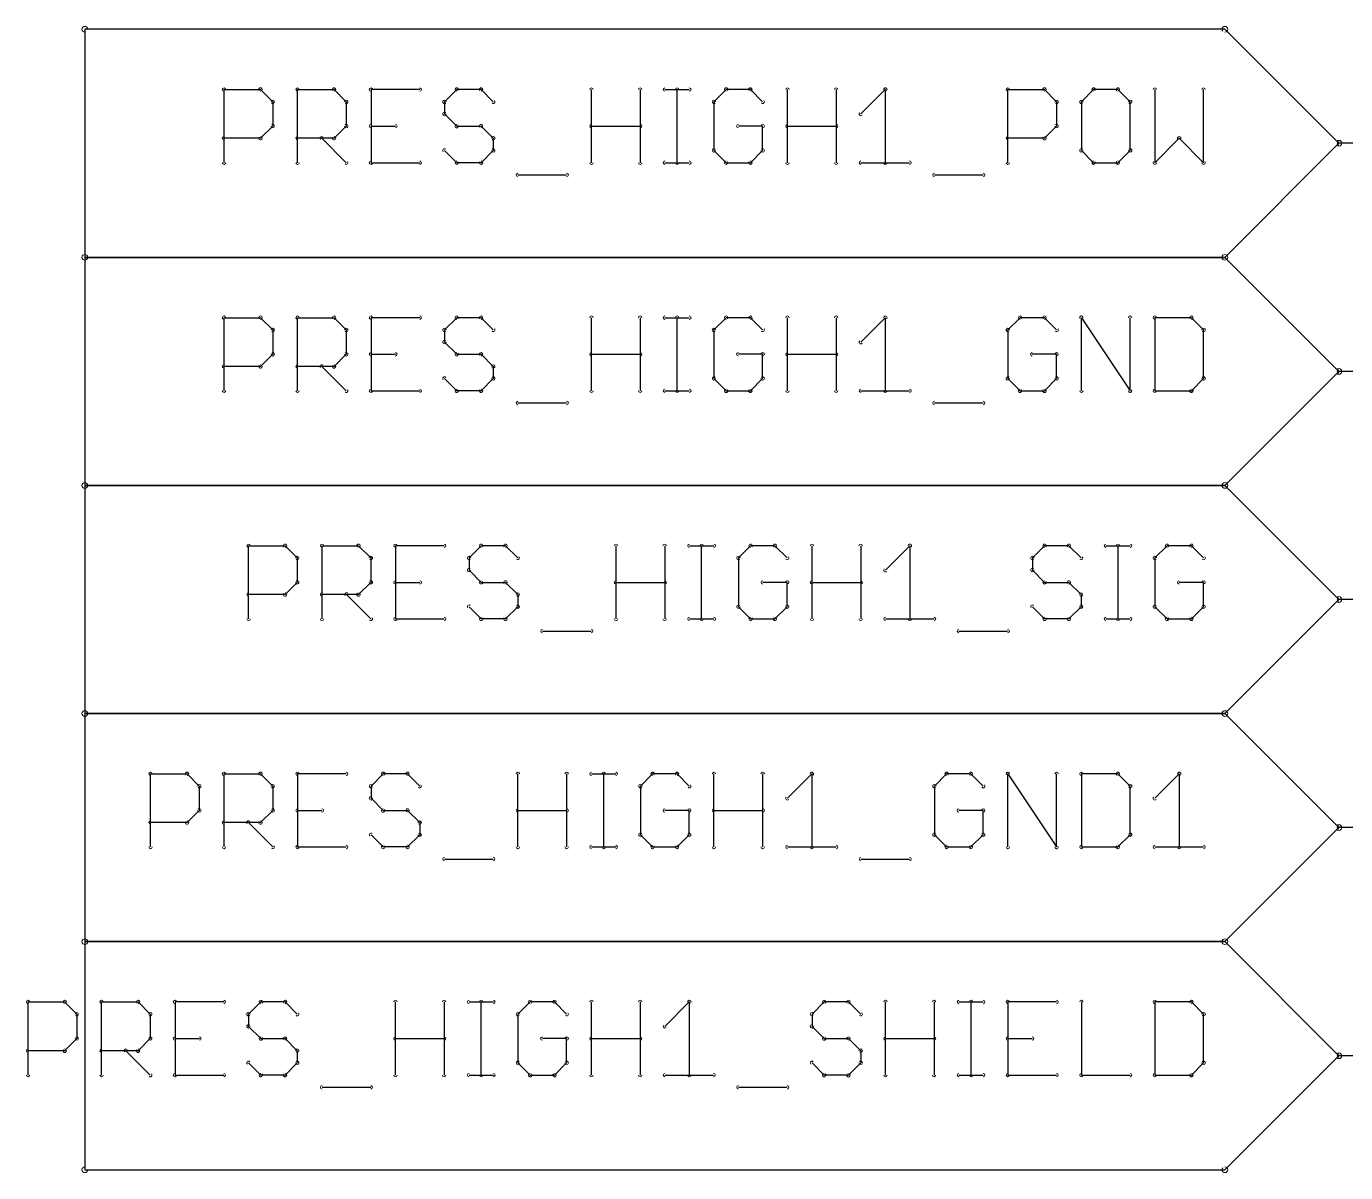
# Paper-space layout 'PATCH PANEL LAYOUT' of a CAD drawing. Header units: inches. Extents: x 0 to 12.8, y 0.2 to 9.1.
# Drawn here: x 1.249 to 2.406, y 5.847 to 6.853 of the extents above; entities that cross this region are included whole.
import ezdxf

# ---------------------------------------------------------------- set-up
doc = ezdxf.new("R2010")
doc.units = ezdxf.units.IN
doc.header["$MEASUREMENT"] = 0
doc.layers.add('94', color=14, linetype='Continuous')
doc.layers.add('97', color=94, linetype='Continuous')

psp = doc.layouts.new('PATCH PANEL LAYOUT')

# ---------------------------------------------------------------- linework, layer by layer
at = {"layer": '94', "lineweight": 25}
for p, q in [((2.3, 6.85), (1.3, 6.85)), ((1.3, 6.85), (1.3, 6.65)), ((2.4, 6.75), (2.3, 6.85)), ((2.3, 6.65), (2.4, 6.75)), ((2.6, 6.75), (2.4, 6.75)), ((2.3, 6.65), (1.3, 6.65)), ((1.3, 6.65), (1.3, 6.45)), ((1.3, 6.65), (2.3, 6.65)), ((2.4, 6.55), (2.3, 6.65)), ((2.3, 6.45), (2.4, 6.55)), ((2.6, 6.55), (2.4, 6.55)), ((2.3, 6.45), (1.3, 6.45)), ((1.3, 6.45), (1.3, 6.25)), ((1.3, 6.45), (2.3, 6.45)), ((2.4, 6.35), (2.3, 6.45)), ((2.3, 6.25), (2.4, 6.35)), ((2.6, 6.35), (2.4, 6.35)), ((1.3, 6.25), (2.3, 6.25)), ((2.3, 6.25), (1.3, 6.25)), ((1.3, 6.25), (1.3, 6.05)), ((2.4, 6.15), (2.3, 6.25)), ((2.3, 6.05), (2.4, 6.15)), ((2.6, 6.15), (2.4, 6.15)), ((2.3, 6.05), (1.3, 6.05)), ((1.3, 6.05), (1.3, 5.85)), ((1.3, 6.05), (2.3, 6.05)), ((2.4, 5.95), (2.3, 6.05)), ((2.3, 5.85), (2.4, 5.95)), ((2.6, 5.95), (2.4, 5.95)), ((1.3, 5.85), (2.3, 5.85))]:
    psp.add_line(p, q, dxfattribs=at)
at = {"layer": '94', "lineweight": 18}
for centre, radius, start, end in [((1.3, 6.85), 0.0025, 90, 270), ((1.3, 6.85), 0.0025, 0, 180), ((2.3, 6.85), 0.0025, 45, 225), ((2.3, 6.85), 0.0025, 270, 90), ((2.4, 6.75), 0.0025, 315, 135), ((2.4, 6.75), 0.0025, 225, 45), ((2.4, 6.75), 0.0015, 90, 270), ((1.3, 6.65), 0.0025, 90, 270), ((1.3, 6.65), 0.0025, 0, 180), ((1.3, 6.65), 0.0025, 90, 270), ((1.3, 6.65), 0.0025, 180, 0), ((2.3, 6.65), 0.0025, 45, 225), ((2.3, 6.65), 0.0025, 135, 315), ((2.3, 6.65), 0.0025, 270, 90), ((2.3, 6.65), 0.0025, 270, 90), ((2.4, 6.55), 0.0025, 315, 135), ((2.4, 6.55), 0.0025, 225, 45), ((2.4, 6.55), 0.0015, 90, 270), ((1.3, 6.45), 0.0025, 90, 270), ((1.3, 6.45), 0.0025, 0, 180), ((1.3, 6.45), 0.0025, 90, 270), ((1.3, 6.45), 0.0025, 180, 0), ((2.3, 6.45), 0.0025, 45, 225), ((2.3, 6.45), 0.0025, 135, 315), ((2.3, 6.45), 0.0025, 270, 90), ((2.3, 6.45), 0.0025, 270, 90), ((2.4, 6.35), 0.0025, 315, 135), ((2.4, 6.35), 0.0025, 225, 45), ((2.4, 6.35), 0.0015, 90, 270), ((1.3, 6.25), 0.0025, 90, 270), ((1.3, 6.25), 0.0025, 90, 270), ((1.3, 6.25), 0.0025, 0, 180), ((1.3, 6.25), 0.0025, 180, 0), ((2.3, 6.25), 0.0025, 45, 225), ((2.3, 6.25), 0.0025, 135, 315), ((2.3, 6.25), 0.0025, 270, 90), ((2.3, 6.25), 0.0025, 270, 90), ((2.4, 6.15), 0.0025, 315, 135), ((2.4, 6.15), 0.0025, 225, 45), ((2.4, 6.15), 0.0015, 90, 270), ((1.3, 6.05), 0.0025, 90, 270), ((1.3, 6.05), 0.0025, 0, 180), ((1.3, 6.05), 0.0025, 90, 270), ((2.3, 6.05), 0.0025, 45, 225), ((2.3, 6.05), 0.0025, 135, 315), ((2.3, 6.05), 0.0025, 270, 90), ((2.3, 6.05), 0.0025, 270, 90), ((1.3, 6.05), 0.0025, 180, 0), ((2.4, 5.95), 0.0025, 315, 135), ((2.4, 5.95), 0.0025, 225, 45), ((2.4, 5.95), 0.0015, 90, 270), ((1.3, 5.85), 0.0025, 90, 270), ((1.3, 5.85), 0.0025, 180, 0), ((2.3, 5.85), 0.0025, 135, 315), ((2.3, 5.85), 0.0025, 270, 90)]:
    psp.add_arc(centre, radius, start, end, dxfattribs=at)
at = {"layer": '97', "lineweight": 25}
for p, q in [((1.4221, 6.733), (1.4221, 6.7971)), ((1.4221, 6.7971), (1.4541, 6.7971)), ((1.4541, 6.7971), (1.4648, 6.7864)), ((1.4866, 6.733), (1.4866, 6.7971)), ((1.4866, 6.7971), (1.5186, 6.7971)), ((1.5186, 6.7971), (1.5293, 6.7864)), ((1.5937, 6.7971), (1.551, 6.7971)), ((1.551, 6.7971), (1.551, 6.733)), ((1.6262, 6.7971), (1.6155, 6.7864)), ((1.6475, 6.7971), (1.6262, 6.7971)), ((1.6582, 6.7864), (1.6475, 6.7971)), ((1.7444, 6.733), (1.7444, 6.7971)), ((1.7871, 6.7971), (1.7871, 6.733)), ((1.8088, 6.7971), (1.8302, 6.7971)), ((1.8195, 6.733), (1.8195, 6.7971)), ((1.8625, 6.7971), (1.8518, 6.7864)), ((1.8838, 6.7971), (1.8625, 6.7971)), ((1.8945, 6.7864), (1.8838, 6.7971)), ((1.9163, 6.733), (1.9163, 6.7971)), ((1.959, 6.7971), (1.959, 6.733)), ((1.9807, 6.7757), (2.0021, 6.7971)), ((2.0021, 6.7971), (2.0021, 6.733)), ((2.1096, 6.733), (2.1096, 6.7971)), ((2.1096, 6.7971), (2.1417, 6.7971)), ((2.1417, 6.7971), (2.1523, 6.7864)), ((2.1848, 6.7971), (2.1741, 6.7864)), ((2.2061, 6.7971), (2.1848, 6.7971)), ((2.2168, 6.7864), (2.2061, 6.7971)), ((2.2385, 6.7971), (2.2385, 6.733)), ((2.2812, 6.733), (2.2812, 6.7971)), ((1.4648, 6.7864), (1.4648, 6.765)), ((1.5293, 6.7864), (1.5293, 6.765)), ((1.6155, 6.7864), (1.6155, 6.7757)), ((1.8518, 6.7864), (1.8518, 6.7437)), ((2.1523, 6.7864), (2.1523, 6.765)), ((2.1741, 6.7864), (2.1741, 6.7437)), ((2.2168, 6.7437), (2.2168, 6.7864)), ((1.6155, 6.7757), (1.6262, 6.765)), ((1.4648, 6.765), (1.4541, 6.7544)), ((1.5293, 6.765), (1.5186, 6.7544)), ((1.551, 6.765), (1.5724, 6.765)), ((1.6262, 6.765), (1.6475, 6.765)), ((1.6475, 6.765), (1.6582, 6.7544)), ((1.7444, 6.765), (1.7871, 6.765)), ((1.8945, 6.765), (1.8732, 6.765)), ((1.8945, 6.7437), (1.8945, 6.765)), ((1.9163, 6.765), (1.959, 6.765)), ((2.1523, 6.765), (2.1417, 6.7544)), ((1.4541, 6.7544), (1.4221, 6.7544)), ((1.5186, 6.7544), (1.4866, 6.7544)), ((1.5079, 6.7544), (1.5293, 6.733)), ((1.6582, 6.7544), (1.6582, 6.7437)), ((2.1417, 6.7544), (2.1096, 6.7544)), ((2.2385, 6.733), (2.2599, 6.7544)), ((2.2599, 6.7544), (2.2812, 6.733)), ((1.6262, 6.733), (1.6155, 6.7437)), ((1.6582, 6.7437), (1.6475, 6.733)), ((1.8518, 6.7437), (1.8625, 6.733)), ((1.8838, 6.733), (1.8945, 6.7437)), ((2.1741, 6.7437), (2.1848, 6.733)), ((2.2061, 6.733), (2.2168, 6.7437)), ((1.551, 6.733), (1.5937, 6.733)), ((1.6475, 6.733), (1.6262, 6.733)), ((1.8088, 6.733), (1.8302, 6.733)), ((1.8625, 6.733), (1.8838, 6.733)), ((1.9807, 6.733), (2.0234, 6.733)), ((2.1848, 6.733), (2.2061, 6.733)), ((1.6799, 6.7223), (1.7226, 6.7223)), ((2.0452, 6.7223), (2.0879, 6.7223)), ((1.4221, 6.533), (1.4221, 6.5971)), ((1.4221, 6.5971), (1.4541, 6.5971)), ((1.4541, 6.5971), (1.4648, 6.5864)), ((1.4866, 6.533), (1.4866, 6.5971)), ((1.4866, 6.5971), (1.5186, 6.5971)), ((1.5186, 6.5971), (1.5293, 6.5864)), ((1.5937, 6.5971), (1.551, 6.5971)), ((1.551, 6.5971), (1.551, 6.533)), ((1.6262, 6.5971), (1.6155, 6.5864)), ((1.6475, 6.5971), (1.6262, 6.5971)), ((1.6582, 6.5864), (1.6475, 6.5971)), ((1.7444, 6.533), (1.7444, 6.5971)), ((1.7871, 6.5971), (1.7871, 6.533)), ((1.8088, 6.5971), (1.8302, 6.5971)), ((1.8195, 6.533), (1.8195, 6.5971)), ((1.8625, 6.5971), (1.8518, 6.5864)), ((1.8838, 6.5971), (1.8625, 6.5971)), ((1.8945, 6.5864), (1.8838, 6.5971)), ((1.9163, 6.533), (1.9163, 6.5971)), ((1.959, 6.5971), (1.959, 6.533)), ((1.9807, 6.5757), (2.0021, 6.5971)), ((2.0021, 6.5971), (2.0021, 6.533)), ((2.1203, 6.5971), (2.1096, 6.5864)), ((2.1417, 6.5971), (2.1203, 6.5971)), ((2.1523, 6.5864), (2.1417, 6.5971)), ((2.1741, 6.533), (2.1741, 6.5971)), ((2.1741, 6.5971), (2.2168, 6.533)), ((2.2168, 6.533), (2.2168, 6.5971)), ((2.2385, 6.5971), (2.2385, 6.533)), ((2.2706, 6.5971), (2.2385, 6.5971)), ((2.2812, 6.5864), (2.2706, 6.5971)), ((1.4648, 6.5864), (1.4648, 6.565)), ((1.5293, 6.5864), (1.5293, 6.565)), ((1.6155, 6.5864), (1.6155, 6.5757)), ((1.8518, 6.5864), (1.8518, 6.5437)), ((2.1096, 6.5864), (2.1096, 6.5437)), ((2.2812, 6.5437), (2.2812, 6.5864)), ((1.6155, 6.5757), (1.6262, 6.565)), ((1.4648, 6.565), (1.4541, 6.5544)), ((1.5293, 6.565), (1.5186, 6.5544)), ((1.551, 6.565), (1.5724, 6.565)), ((1.6262, 6.565), (1.6475, 6.565)), ((1.6475, 6.565), (1.6582, 6.5544)), ((1.7444, 6.565), (1.7871, 6.565)), ((1.8945, 6.565), (1.8732, 6.565)), ((1.8945, 6.5437), (1.8945, 6.565)), ((1.9163, 6.565), (1.959, 6.565)), ((2.1523, 6.565), (2.131, 6.565)), ((2.1523, 6.5437), (2.1523, 6.565)), ((1.4541, 6.5544), (1.4221, 6.5544)), ((1.5186, 6.5544), (1.4866, 6.5544)), ((1.5079, 6.5544), (1.5293, 6.533)), ((1.6582, 6.5544), (1.6582, 6.5437)), ((1.6262, 6.533), (1.6155, 6.5437)), ((1.6582, 6.5437), (1.6475, 6.533)), ((1.8518, 6.5437), (1.8625, 6.533)), ((1.8838, 6.533), (1.8945, 6.5437)), ((2.1096, 6.5437), (2.1203, 6.533)), ((2.1417, 6.533), (2.1523, 6.5437)), ((2.2706, 6.533), (2.2812, 6.5437)), ((1.551, 6.533), (1.5937, 6.533)), ((1.6475, 6.533), (1.6262, 6.533)), ((1.8088, 6.533), (1.8302, 6.533)), ((1.8625, 6.533), (1.8838, 6.533)), ((1.9807, 6.533), (2.0234, 6.533)), ((2.1203, 6.533), (2.1417, 6.533)), ((2.2385, 6.533), (2.2706, 6.533)), ((1.6799, 6.5223), (1.7226, 6.5223)), ((2.0452, 6.5223), (2.0879, 6.5223)), ((1.4436, 6.333), (1.4436, 6.3971)), ((1.4436, 6.3971), (1.4756, 6.3971)), ((1.4756, 6.3971), (1.4863, 6.3864)), ((1.5081, 6.333), (1.5081, 6.3971)), ((1.5081, 6.3971), (1.5401, 6.3971)), ((1.5401, 6.3971), (1.5508, 6.3864)), ((1.6152, 6.3971), (1.5725, 6.3971)), ((1.5725, 6.3971), (1.5725, 6.333)), ((1.6476, 6.3971), (1.637, 6.3864)), ((1.669, 6.3971), (1.6476, 6.3971)), ((1.6797, 6.3864), (1.669, 6.3971)), ((1.7659, 6.333), (1.7659, 6.3971)), ((1.8086, 6.3971), (1.8086, 6.333)), ((1.8303, 6.3971), (1.8517, 6.3971)), ((1.841, 6.333), (1.841, 6.3971)), ((1.884, 6.3971), (1.8733, 6.3864)), ((1.9053, 6.3971), (1.884, 6.3971)), ((1.916, 6.3864), (1.9053, 6.3971)), ((1.9378, 6.333), (1.9378, 6.3971)), ((1.9805, 6.3971), (1.9805, 6.333)), ((2.0022, 6.3757), (2.0236, 6.3971)), ((2.0236, 6.3971), (2.0236, 6.333)), ((2.1418, 6.3971), (2.1311, 6.3864)), ((2.1631, 6.3971), (2.1418, 6.3971)), ((2.1738, 6.3864), (2.1631, 6.3971)), ((2.1956, 6.3971), (2.2169, 6.3971)), ((2.2062, 6.333), (2.2062, 6.3971)), ((2.2492, 6.3971), (2.2385, 6.3864)), ((2.2706, 6.3971), (2.2492, 6.3971)), ((2.2812, 6.3864), (2.2706, 6.3971)), ((1.4863, 6.3864), (1.4863, 6.365)), ((1.5508, 6.3864), (1.5508, 6.365)), ((1.637, 6.3864), (1.637, 6.3757)), ((1.637, 6.3757), (1.6476, 6.365)), ((1.8733, 6.3864), (1.8733, 6.3437)), ((2.1311, 6.3864), (2.1311, 6.3757)), ((2.1311, 6.3757), (2.1418, 6.365)), ((2.2385, 6.3864), (2.2385, 6.3437)), ((1.4863, 6.365), (1.4756, 6.3544)), ((1.5508, 6.365), (1.5401, 6.3544)), ((1.5725, 6.365), (1.5939, 6.365)), ((1.6476, 6.365), (1.669, 6.365)), ((1.669, 6.365), (1.6797, 6.3544)), ((1.7659, 6.365), (1.8086, 6.365)), ((1.916, 6.365), (1.8946, 6.365)), ((1.916, 6.3437), (1.916, 6.365)), ((1.9378, 6.365), (1.9805, 6.365)), ((2.1418, 6.365), (2.1631, 6.365)), ((2.1631, 6.365), (2.1738, 6.3544)), ((2.2812, 6.365), (2.2599, 6.365)), ((2.2812, 6.3437), (2.2812, 6.365)), ((1.4756, 6.3544), (1.4436, 6.3544)), ((1.5401, 6.3544), (1.5081, 6.3544)), ((1.5294, 6.3544), (1.5508, 6.333)), ((1.6797, 6.3544), (1.6797, 6.3437)), ((2.1738, 6.3544), (2.1738, 6.3437)), ((1.6476, 6.333), (1.637, 6.3437)), ((1.6797, 6.3437), (1.669, 6.333)), ((1.8733, 6.3437), (1.884, 6.333)), ((1.9053, 6.333), (1.916, 6.3437)), ((2.1418, 6.333), (2.1311, 6.3437)), ((2.1738, 6.3437), (2.1631, 6.333)), ((2.2385, 6.3437), (2.2492, 6.333)), ((2.2706, 6.333), (2.2812, 6.3437)), ((1.5725, 6.333), (1.6152, 6.333)), ((1.669, 6.333), (1.6476, 6.333)), ((1.8303, 6.333), (1.8517, 6.333)), ((1.884, 6.333), (1.9053, 6.333)), ((2.0022, 6.333), (2.0449, 6.333)), ((2.1631, 6.333), (2.1418, 6.333)), ((2.1956, 6.333), (2.2169, 6.333)), ((2.2492, 6.333), (2.2706, 6.333)), ((1.7014, 6.3223), (1.7441, 6.3223)), ((2.0667, 6.3223), (2.1094, 6.3223)), ((1.3577, 6.133), (1.3577, 6.1971)), ((1.3577, 6.1971), (1.3897, 6.1971)), ((1.3897, 6.1971), (1.4004, 6.1864)), ((1.4221, 6.133), (1.4221, 6.1971)), ((1.4221, 6.1971), (1.4541, 6.1971)), ((1.4541, 6.1971), (1.4648, 6.1864)), ((1.5293, 6.1971), (1.4866, 6.1971)), ((1.4866, 6.1971), (1.4866, 6.133)), ((1.5617, 6.1971), (1.551, 6.1864)), ((1.5831, 6.1971), (1.5617, 6.1971)), ((1.5937, 6.1864), (1.5831, 6.1971)), ((1.6799, 6.133), (1.6799, 6.1971)), ((1.7226, 6.1971), (1.7226, 6.133)), ((1.7444, 6.1971), (1.7657, 6.1971)), ((1.7551, 6.133), (1.7551, 6.1971)), ((1.798, 6.1971), (1.7874, 6.1864)), ((1.8194, 6.1971), (1.798, 6.1971)), ((1.8301, 6.1864), (1.8194, 6.1971)), ((1.8518, 6.133), (1.8518, 6.1971)), ((1.8945, 6.1971), (1.8945, 6.133)), ((1.9163, 6.1757), (1.9376, 6.1971)), ((1.9376, 6.1971), (1.9376, 6.133)), ((2.0559, 6.1971), (2.0452, 6.1864)), ((2.0772, 6.1971), (2.0559, 6.1971)), ((2.0879, 6.1864), (2.0772, 6.1971)), ((2.1096, 6.133), (2.1096, 6.1971)), ((2.1096, 6.1971), (2.1523, 6.133)), ((2.1523, 6.133), (2.1523, 6.1971)), ((2.1741, 6.1971), (2.1741, 6.133)), ((2.2061, 6.1971), (2.1741, 6.1971)), ((2.2168, 6.1864), (2.2061, 6.1971)), ((2.2385, 6.1757), (2.2599, 6.1971)), ((2.2599, 6.1971), (2.2599, 6.133)), ((1.4004, 6.1864), (1.4004, 6.165)), ((1.4648, 6.1864), (1.4648, 6.165)), ((1.551, 6.1864), (1.551, 6.1757)), ((1.7874, 6.1864), (1.7874, 6.1437)), ((2.0452, 6.1864), (2.0452, 6.1437)), ((2.2168, 6.1437), (2.2168, 6.1864)), ((1.551, 6.1757), (1.5617, 6.165)), ((1.4004, 6.165), (1.3897, 6.1544)), ((1.4648, 6.165), (1.4541, 6.1544)), ((1.4866, 6.165), (1.5079, 6.165)), ((1.5617, 6.165), (1.5831, 6.165)), ((1.5831, 6.165), (1.5937, 6.1544)), ((1.6799, 6.165), (1.7226, 6.165)), ((1.8301, 6.165), (1.8087, 6.165)), ((1.8301, 6.1437), (1.8301, 6.165)), ((1.8518, 6.165), (1.8945, 6.165)), ((2.0879, 6.165), (2.0665, 6.165)), ((2.0879, 6.1437), (2.0879, 6.165)), ((1.3897, 6.1544), (1.3577, 6.1544)), ((1.4541, 6.1544), (1.4221, 6.1544)), ((1.4435, 6.1544), (1.4648, 6.133)), ((1.5937, 6.1544), (1.5937, 6.1437)), ((1.4866, 6.133), (1.5293, 6.133)), ((1.5617, 6.133), (1.551, 6.1437)), ((1.5831, 6.133), (1.5617, 6.133)), ((1.5937, 6.1437), (1.5831, 6.133)), ((1.7444, 6.133), (1.7657, 6.133)), ((1.7874, 6.1437), (1.798, 6.133)), ((1.798, 6.133), (1.8194, 6.133)), ((1.8194, 6.133), (1.8301, 6.1437)), ((1.9163, 6.133), (1.959, 6.133)), ((2.0452, 6.1437), (2.0559, 6.133)), ((2.0559, 6.133), (2.0772, 6.133)), ((2.0772, 6.133), (2.0879, 6.1437)), ((2.1741, 6.133), (2.2061, 6.133)), ((2.2061, 6.133), (2.2168, 6.1437)), ((2.2385, 6.133), (2.2812, 6.133)), ((1.6155, 6.1223), (1.6582, 6.1223)), ((1.9807, 6.1223), (2.0234, 6.1223)), ((1.2502, 5.933), (1.2502, 5.9971)), ((1.2502, 5.9971), (1.2823, 5.9971)), ((1.2823, 5.9971), (1.2929, 5.9864)), ((1.3147, 5.933), (1.3147, 5.9971)), ((1.3147, 5.9971), (1.3467, 5.9971)), ((1.3467, 5.9971), (1.3574, 5.9864)), ((1.4218, 5.9971), (1.3791, 5.9971)), ((1.3791, 5.9971), (1.3791, 5.933)), ((1.4543, 5.9971), (1.4436, 5.9864)), ((1.4756, 5.9971), (1.4543, 5.9971)), ((1.4863, 5.9864), (1.4756, 5.9971)), ((1.5725, 5.933), (1.5725, 5.9971)), ((1.6152, 5.9971), (1.6152, 5.933)), ((1.637, 5.9971), (1.6583, 5.9971)), ((1.6476, 5.933), (1.6476, 5.9971)), ((1.6906, 5.9971), (1.6799, 5.9864)), ((1.712, 5.9971), (1.6906, 5.9971)), ((1.7226, 5.9864), (1.712, 5.9971)), ((1.7444, 5.933), (1.7444, 5.9971)), ((1.7871, 5.9971), (1.7871, 5.933)), ((1.8088, 5.9757), (1.8302, 5.9971)), ((1.8302, 5.9971), (1.8302, 5.933)), ((1.9484, 5.9971), (1.9378, 5.9864)), ((1.9698, 5.9971), (1.9484, 5.9971)), ((1.9805, 5.9864), (1.9698, 5.9971)), ((2.0022, 5.933), (2.0022, 5.9971)), ((2.0449, 5.9971), (2.0449, 5.933)), ((2.0667, 5.9971), (2.088, 5.9971)), ((2.0773, 5.933), (2.0773, 5.9971)), ((2.1523, 5.9971), (2.1096, 5.9971)), ((2.1096, 5.9971), (2.1096, 5.933)), ((2.1741, 5.9971), (2.1741, 5.933)), ((2.2385, 5.9971), (2.2385, 5.933)), ((2.2706, 5.9971), (2.2385, 5.9971)), ((2.2812, 5.9864), (2.2706, 5.9971)), ((1.2929, 5.9864), (1.2929, 5.965)), ((1.3574, 5.9864), (1.3574, 5.965)), ((1.4436, 5.9864), (1.4436, 5.9757)), ((1.6799, 5.9864), (1.6799, 5.9437)), ((1.9378, 5.9864), (1.9378, 5.9757)), ((2.2812, 5.9437), (2.2812, 5.9864)), ((1.4436, 5.9757), (1.4543, 5.965)), ((1.9378, 5.9757), (1.9484, 5.965)), ((1.2929, 5.965), (1.2823, 5.9544)), ((1.3574, 5.965), (1.3467, 5.9544)), ((1.3791, 5.965), (1.4005, 5.965)), ((1.4543, 5.965), (1.4756, 5.965)), ((1.4756, 5.965), (1.4863, 5.9544)), ((1.5725, 5.965), (1.6152, 5.965)), ((1.7226, 5.965), (1.7013, 5.965)), ((1.7226, 5.9437), (1.7226, 5.965)), ((1.7444, 5.965), (1.7871, 5.965)), ((1.9484, 5.965), (1.9698, 5.965)), ((1.9698, 5.965), (1.9805, 5.9544)), ((2.0022, 5.965), (2.0449, 5.965)), ((2.1096, 5.965), (2.131, 5.965)), ((1.2823, 5.9544), (1.2502, 5.9544)), ((1.3467, 5.9544), (1.3147, 5.9544)), ((1.336, 5.9544), (1.3574, 5.933)), ((1.4863, 5.9544), (1.4863, 5.9437)), ((1.9805, 5.9544), (1.9805, 5.9437)), ((1.4543, 5.933), (1.4436, 5.9437)), ((1.4863, 5.9437), (1.4756, 5.933)), ((1.6799, 5.9437), (1.6906, 5.933)), ((1.712, 5.933), (1.7226, 5.9437)), ((1.9484, 5.933), (1.9378, 5.9437)), ((1.9805, 5.9437), (1.9698, 5.933)), ((2.2706, 5.933), (2.2812, 5.9437)), ((1.3791, 5.933), (1.4218, 5.933)), ((1.4756, 5.933), (1.4543, 5.933)), ((1.637, 5.933), (1.6583, 5.933)), ((1.6906, 5.933), (1.712, 5.933)), ((1.8088, 5.933), (1.8515, 5.933)), ((1.9698, 5.933), (1.9484, 5.933)), ((2.0667, 5.933), (2.088, 5.933)), ((2.1096, 5.933), (2.1523, 5.933)), ((2.1741, 5.933), (2.2168, 5.933)), ((2.2385, 5.933), (2.2706, 5.933)), ((1.5081, 5.9223), (1.5508, 5.9223)), ((1.8733, 5.9223), (1.916, 5.9223))]:
    psp.add_line(p, q, dxfattribs=at)
at = {"layer": '97', "lineweight": 18}
for centre, start, end in [((1.4221, 6.7971), 0, 180), ((1.4221, 6.7971), 90, 270), ((1.4541, 6.7971), 44.9865, 224.9865), ((1.4541, 6.7971), 270, 90), ((1.4866, 6.7971), 0, 180), ((1.4866, 6.7971), 90, 270), ((1.5186, 6.7971), 44.9865, 224.9865), ((1.5186, 6.7971), 270, 90), ((1.551, 6.7971), 90, 270), ((1.551, 6.7971), 0, 180), ((1.5937, 6.7971), 270, 90), ((1.6262, 6.7971), 90, 270), ((1.6262, 6.7971), 315, 135), ((1.6475, 6.7971), 44.9865, 224.9865), ((1.6475, 6.7971), 270, 90), ((1.7444, 6.7971), 0, 180), ((1.7871, 6.7971), 0, 180), ((1.8088, 6.7971), 90, 270), ((1.8195, 6.7971), 0, 180), ((1.8302, 6.7971), 270, 90), ((1.8625, 6.7971), 90, 270), ((1.8625, 6.7971), 315, 135), ((1.8838, 6.7971), 44.9865, 224.9865), ((1.8838, 6.7971), 270, 90), ((1.9163, 6.7971), 0, 180), ((1.959, 6.7971), 0, 180), ((2.0021, 6.7971), 0, 180), ((2.0021, 6.7971), 315.0135, 135.0135), ((2.1096, 6.7971), 0, 180), ((2.1096, 6.7971), 90, 270), ((2.1417, 6.7971), 45, 225), ((2.1417, 6.7971), 270, 90), ((2.1848, 6.7971), 90, 270), ((2.1848, 6.7971), 315.0135, 135.0135), ((2.2061, 6.7971), 45, 225), ((2.2061, 6.7971), 270, 90), ((2.2385, 6.7971), 0, 180), ((2.2812, 6.7971), 0, 180), ((1.4648, 6.7864), 0, 180), ((1.4648, 6.7864), 225, 45), ((1.5293, 6.7864), 0, 180), ((1.5293, 6.7864), 225, 45), ((1.6155, 6.7864), 0, 180), ((1.6155, 6.7864), 134.9865, 314.9865), ((1.6582, 6.7864), 225.0135, 45.0135), ((1.8518, 6.7864), 0, 180), ((1.8518, 6.7864), 134.9865, 314.9865), ((1.8945, 6.7864), 225.0135, 45.0135), ((2.1523, 6.7864), 0, 180), ((2.1523, 6.7864), 225.0135, 45.0135), ((2.1741, 6.7864), 0, 180), ((2.1741, 6.7864), 134.9865, 314.9865), ((2.2168, 6.7864), 0, 180), ((2.2168, 6.7864), 225.0135, 45.0135), ((1.6155, 6.7757), 45.0135, 225.0135), ((1.6155, 6.7757), 180, 0), ((1.9807, 6.7757), 134.9865, 314.9865), ((1.4648, 6.765), 180, 0), ((1.4648, 6.765), 315.0135, 135.0135), ((1.5293, 6.765), 180, 0), ((1.5293, 6.765), 315.0135, 135.0135), ((1.551, 6.765), 90, 270), ((1.5724, 6.765), 270, 90), ((1.6262, 6.765), 90, 270), ((1.6262, 6.765), 225, 45), ((1.6475, 6.765), 44.9865, 224.9865), ((1.6475, 6.765), 270, 90), ((1.7444, 6.765), 90, 270), ((1.7871, 6.765), 270, 90), ((1.8732, 6.765), 90, 270), ((1.8945, 6.765), 0, 180), ((1.8945, 6.765), 270, 90), ((1.9163, 6.765), 90, 270), ((1.959, 6.765), 270, 90), ((2.1523, 6.765), 180, 0), ((2.1523, 6.765), 315, 135), ((1.4221, 6.7544), 90, 270), ((1.4541, 6.7544), 135.0135, 315.0135), ((1.4541, 6.7544), 270, 90), ((1.4866, 6.7544), 90, 270), ((1.5079, 6.7544), 45, 225), ((1.5186, 6.7544), 135.0135, 315.0135), ((1.5186, 6.7544), 270, 90), ((1.6582, 6.7544), 0, 180), ((1.6582, 6.7544), 224.9865, 44.9865), ((2.1096, 6.7544), 90, 270), ((2.1417, 6.7544), 135, 315), ((2.1417, 6.7544), 270, 90), ((2.2599, 6.7544), 44.9865, 224.9865), ((2.2599, 6.7544), 315.0135, 135.0135), ((1.551, 6.733), 90, 270), ((1.5937, 6.733), 270, 90), ((1.6155, 6.7437), 45, 225), ((1.6262, 6.733), 90, 270), ((1.6475, 6.733), 270, 90), ((1.6582, 6.7437), 180, 0), ((1.6582, 6.7437), 315, 135), ((1.8088, 6.733), 90, 270), ((1.8302, 6.733), 270, 90), ((1.8518, 6.7437), 45, 225), ((1.8518, 6.7437), 180, 0), ((1.8625, 6.733), 90, 270), ((1.8838, 6.733), 270, 90), ((1.8945, 6.7437), 180, 0), ((1.8945, 6.7437), 315, 135), ((1.9807, 6.733), 90, 270), ((2.0234, 6.733), 270, 90), ((2.1741, 6.7437), 45, 225), ((2.1741, 6.7437), 180, 0), ((2.1848, 6.733), 90, 270), ((2.2061, 6.733), 270, 90), ((2.2168, 6.7437), 180, 0), ((2.2168, 6.7437), 315, 135), ((1.4221, 6.733), 180, 0), ((1.4866, 6.733), 180, 0), ((1.5293, 6.733), 225, 45), ((1.551, 6.733), 180, 0), ((1.6262, 6.733), 225.0135, 45.0135), ((1.6475, 6.733), 135, 315), ((1.6799, 6.7223), 90, 270), ((1.7226, 6.7223), 270, 90), ((1.7444, 6.733), 180, 0), ((1.7871, 6.733), 180, 0), ((1.8195, 6.733), 180, 0), ((1.8625, 6.733), 225.0135, 45.0135), ((1.8838, 6.733), 135, 315), ((1.9163, 6.733), 180, 0), ((1.959, 6.733), 180, 0), ((2.0021, 6.733), 180, 0), ((2.0452, 6.7223), 90, 270), ((2.0879, 6.7223), 270, 90), ((2.1096, 6.733), 180, 0), ((2.1848, 6.733), 225, 45), ((2.2061, 6.733), 134.9865, 314.9865), ((2.2385, 6.733), 134.9865, 314.9865), ((2.2385, 6.733), 180, 0), ((2.2812, 6.733), 180, 0), ((2.2812, 6.733), 225.0135, 45.0135), ((1.4221, 6.5971), 0, 180), ((1.4221, 6.5971), 90, 270), ((1.4541, 6.5971), 44.9865, 224.9865), ((1.4541, 6.5971), 270, 90), ((1.4866, 6.5971), 0, 180), ((1.4866, 6.5971), 90, 270), ((1.5186, 6.5971), 44.9865, 224.9865), ((1.5186, 6.5971), 270, 90), ((1.551, 6.5971), 90, 270), ((1.551, 6.5971), 0, 180), ((1.5937, 6.5971), 270, 90), ((1.6262, 6.5971), 90, 270), ((1.6262, 6.5971), 315, 135), ((1.6475, 6.5971), 44.9865, 224.9865), ((1.6475, 6.5971), 270, 90), ((1.7444, 6.5971), 0, 180), ((1.7871, 6.5971), 0, 180), ((1.8088, 6.5971), 90, 270), ((1.8195, 6.5971), 0, 180), ((1.8302, 6.5971), 270, 90), ((1.8625, 6.5971), 90, 270), ((1.8625, 6.5971), 315, 135), ((1.8838, 6.5971), 44.9865, 224.9865), ((1.8838, 6.5971), 270, 90), ((1.9163, 6.5971), 0, 180), ((1.959, 6.5971), 0, 180), ((2.0021, 6.5971), 0, 180), ((2.0021, 6.5971), 315.0135, 135.0135), ((2.1203, 6.5971), 90, 270), ((2.1203, 6.5971), 315, 135), ((2.1417, 6.5971), 45, 225), ((2.1417, 6.5971), 270, 90), ((2.1741, 6.5971), 0, 180), ((2.1741, 6.5971), 33.6795, 213.6795), ((2.2168, 6.5971), 0, 180), ((2.2385, 6.5971), 0, 180), ((2.2385, 6.5971), 90, 270), ((2.2706, 6.5971), 45, 225), ((2.2706, 6.5971), 270, 90), ((1.4648, 6.5864), 0, 180), ((1.4648, 6.5864), 225, 45), ((1.5293, 6.5864), 0, 180), ((1.5293, 6.5864), 225, 45), ((1.6155, 6.5864), 0, 180), ((1.6155, 6.5864), 134.9865, 314.9865), ((1.6582, 6.5864), 225.0135, 45.0135), ((1.8518, 6.5864), 0, 180), ((1.8518, 6.5864), 134.9865, 314.9865), ((1.8945, 6.5864), 225.0135, 45.0135), ((2.1096, 6.5864), 0, 180), ((2.1096, 6.5864), 134.9865, 314.9865), ((2.1523, 6.5864), 225.0135, 45.0135), ((2.2812, 6.5864), 0, 180), ((2.2812, 6.5864), 225.0135, 45.0135), ((1.6155, 6.5757), 45.0135, 225.0135), ((1.6155, 6.5757), 180, 0), ((1.9807, 6.5757), 134.9865, 314.9865), ((1.4648, 6.565), 180, 0), ((1.4648, 6.565), 315.0135, 135.0135), ((1.5293, 6.565), 180, 0), ((1.5293, 6.565), 315.0135, 135.0135), ((1.551, 6.565), 90, 270), ((1.5724, 6.565), 270, 90), ((1.6262, 6.565), 90, 270), ((1.6262, 6.565), 225, 45), ((1.6475, 6.565), 44.9865, 224.9865), ((1.6475, 6.565), 270, 90), ((1.7444, 6.565), 90, 270), ((1.7871, 6.565), 270, 90), ((1.8732, 6.565), 90, 270), ((1.8945, 6.565), 0, 180), ((1.8945, 6.565), 270, 90), ((1.9163, 6.565), 90, 270), ((1.959, 6.565), 270, 90), ((2.131, 6.565), 90, 270), ((2.1523, 6.565), 0, 180), ((2.1523, 6.565), 270, 90), ((1.4221, 6.5544), 90, 270), ((1.4541, 6.5544), 135.0135, 315.0135), ((1.4541, 6.5544), 270, 90), ((1.4866, 6.5544), 90, 270), ((1.5079, 6.5544), 45, 225), ((1.5186, 6.5544), 135.0135, 315.0135), ((1.5186, 6.5544), 270, 90), ((1.6582, 6.5544), 0, 180), ((1.6582, 6.5544), 224.9865, 44.9865), ((1.6155, 6.5437), 45, 225), ((1.6582, 6.5437), 180, 0), ((1.6582, 6.5437), 315, 135), ((1.8518, 6.5437), 45, 225), ((1.8518, 6.5437), 180, 0), ((1.8945, 6.5437), 180, 0), ((1.8945, 6.5437), 315, 135), ((2.1096, 6.5437), 45, 225), ((2.1096, 6.5437), 180, 0), ((2.1523, 6.5437), 180, 0), ((2.1523, 6.5437), 315, 135), ((2.2812, 6.5437), 180, 0), ((2.2812, 6.5437), 315, 135), ((1.4221, 6.533), 180, 0), ((1.4866, 6.533), 180, 0), ((1.5293, 6.533), 225, 45), ((1.551, 6.533), 90, 270), ((1.551, 6.533), 180, 0), ((1.5937, 6.533), 270, 90), ((1.6262, 6.533), 90, 270), ((1.6262, 6.533), 225.0135, 45.0135), ((1.6475, 6.533), 135, 315), ((1.6475, 6.533), 270, 90), ((1.7444, 6.533), 180, 0), ((1.7871, 6.533), 180, 0), ((1.8088, 6.533), 90, 270), ((1.8195, 6.533), 180, 0), ((1.8302, 6.533), 270, 90), ((1.8625, 6.533), 90, 270), ((1.8625, 6.533), 225.0135, 45.0135), ((1.8838, 6.533), 135, 315), ((1.8838, 6.533), 270, 90), ((1.9163, 6.533), 180, 0), ((1.959, 6.533), 180, 0), ((1.9807, 6.533), 90, 270), ((2.0021, 6.533), 180, 0), ((2.0234, 6.533), 270, 90), ((2.1203, 6.533), 90, 270), ((2.1203, 6.533), 225.0135, 45.0135), ((2.1417, 6.533), 134.9865, 314.9865), ((2.1417, 6.533), 270, 90), ((2.1741, 6.533), 180, 0), ((2.2168, 6.533), 180, 0), ((2.2168, 6.533), 213.6901, 33.6901), ((2.2385, 6.533), 90, 270), ((2.2385, 6.533), 180, 0), ((2.2706, 6.533), 134.9865, 314.9865), ((2.2706, 6.533), 270, 90), ((1.6799, 6.5223), 90, 270), ((1.7226, 6.5223), 270, 90), ((2.0452, 6.5223), 90, 270), ((2.0879, 6.5223), 270, 90), ((1.4436, 6.3971), 0, 180), ((1.4436, 6.3971), 90, 270), ((1.4756, 6.3971), 45, 225), ((1.4756, 6.3971), 270, 90), ((1.4863, 6.3864), 0, 180), ((1.4863, 6.3864), 225, 45), ((1.5081, 6.3971), 0, 180), ((1.5081, 6.3971), 90, 270), ((1.5401, 6.3971), 45, 225), ((1.5401, 6.3971), 270, 90), ((1.5508, 6.3864), 0, 180), ((1.5508, 6.3864), 225, 45), ((1.5725, 6.3971), 90, 270), ((1.5725, 6.3971), 0, 180), ((1.6152, 6.3971), 270, 90), ((1.637, 6.3864), 0, 180), ((1.637, 6.3864), 134.9865, 314.9865), ((1.6476, 6.3971), 90, 270), ((1.6476, 6.3971), 315, 135), ((1.669, 6.3971), 44.9865, 224.9865), ((1.669, 6.3971), 270, 90), ((1.6797, 6.3864), 225, 45), ((1.7659, 6.3971), 0, 180), ((1.8086, 6.3971), 0, 180), ((1.8303, 6.3971), 90, 270), ((1.841, 6.3971), 0, 180), ((1.8517, 6.3971), 270, 90), ((1.8733, 6.3864), 0, 180), ((1.8733, 6.3864), 134.9865, 314.9865), ((1.884, 6.3971), 90, 270), ((1.884, 6.3971), 315, 135), ((1.9053, 6.3971), 44.9865, 224.9865), ((1.9053, 6.3971), 270, 90), ((1.916, 6.3864), 225.0135, 45.0135), ((1.9378, 6.3971), 0, 180), ((1.9805, 6.3971), 0, 180), ((2.0236, 6.3971), 0, 180), ((2.0236, 6.3971), 315, 135), ((2.1311, 6.3864), 0, 180), ((2.1311, 6.3864), 134.9865, 314.9865), ((2.1418, 6.3971), 90, 270), ((2.1418, 6.3971), 315, 135), ((2.1631, 6.3971), 44.9865, 224.9865), ((2.1631, 6.3971), 270, 90), ((2.1738, 6.3864), 225.0135, 45.0135), ((2.1956, 6.3971), 90, 270), ((2.2062, 6.3971), 0, 180), ((2.2169, 6.3971), 270, 90), ((2.2385, 6.3864), 0, 180), ((2.2385, 6.3864), 134.9865, 314.9865), ((2.2492, 6.3971), 90, 270), ((2.2492, 6.3971), 315, 135), ((2.2706, 6.3971), 44.9865, 224.9865), ((2.2706, 6.3971), 270, 90), ((2.2812, 6.3864), 225.0135, 45.0135), ((1.637, 6.3757), 45.0135, 225.0135), ((1.637, 6.3757), 180, 0), ((2.0022, 6.3757), 134.9865, 314.9865), ((2.1311, 6.3757), 45.0135, 225.0135), ((2.1311, 6.3757), 180, 0), ((1.4863, 6.365), 180, 0), ((1.4863, 6.365), 315.0135, 135.0135), ((1.5508, 6.365), 180, 0), ((1.5508, 6.365), 315.0135, 135.0135), ((1.5725, 6.365), 90, 270), ((1.5939, 6.365), 270, 90), ((1.6476, 6.365), 90, 270), ((1.6476, 6.365), 225, 45), ((1.669, 6.365), 44.9865, 224.9865), ((1.669, 6.365), 270, 90), ((1.7659, 6.365), 90, 270), ((1.8086, 6.365), 270, 90), ((1.8946, 6.365), 90, 270), ((1.916, 6.365), 0, 180), ((1.916, 6.365), 270, 90), ((1.9378, 6.365), 90, 270), ((1.9805, 6.365), 270, 90), ((2.1418, 6.365), 90, 270), ((2.1418, 6.365), 225, 45), ((2.1631, 6.365), 44.9865, 224.9865), ((2.1631, 6.365), 270, 90), ((2.2599, 6.365), 90, 270), ((2.2812, 6.365), 0, 180), ((2.2812, 6.365), 270, 90), ((1.4436, 6.3544), 90, 270), ((1.4756, 6.3544), 135, 315), ((1.4756, 6.3544), 270, 90), ((1.5081, 6.3544), 90, 270), ((1.5294, 6.3544), 45, 225), ((1.5401, 6.3544), 135, 315), ((1.5401, 6.3544), 270, 90), ((1.6797, 6.3544), 0, 180), ((1.6797, 6.3544), 224.9865, 44.9865), ((2.1738, 6.3544), 0, 180), ((2.1738, 6.3544), 225, 45), ((1.637, 6.3437), 45, 225), ((1.6797, 6.3437), 180, 0), ((1.6797, 6.3437), 315.0135, 135.0135), ((1.8733, 6.3437), 45, 225), ((1.8733, 6.3437), 180, 0), ((1.916, 6.3437), 180, 0), ((1.916, 6.3437), 315, 135), ((2.1311, 6.3437), 45, 225), ((2.1738, 6.3437), 180, 0), ((2.1738, 6.3437), 315, 135), ((2.2385, 6.3437), 45, 225), ((2.2385, 6.3437), 180, 0), ((2.2812, 6.3437), 180, 0), ((2.2812, 6.3437), 315, 135), ((1.4436, 6.333), 180, 0), ((1.5081, 6.333), 180, 0), ((1.5508, 6.333), 225, 45), ((1.5725, 6.333), 90, 270), ((1.5725, 6.333), 180, 0), ((1.6152, 6.333), 270, 90), ((1.6476, 6.333), 90, 270), ((1.6476, 6.333), 225.0135, 45.0135), ((1.669, 6.333), 135, 315), ((1.669, 6.333), 270, 90), ((1.7659, 6.333), 180, 0), ((1.8086, 6.333), 180, 0), ((1.8303, 6.333), 90, 270), ((1.841, 6.333), 180, 0), ((1.8517, 6.333), 270, 90), ((1.884, 6.333), 90, 270), ((1.884, 6.333), 225.0135, 45.0135), ((1.9053, 6.333), 135, 315), ((1.9053, 6.333), 270, 90), ((1.9378, 6.333), 180, 0), ((1.9805, 6.333), 180, 0), ((2.0022, 6.333), 90, 270), ((2.0236, 6.333), 180, 0), ((2.0449, 6.333), 270, 90), ((2.1418, 6.333), 90, 270), ((2.1418, 6.333), 225.0135, 45.0135), ((2.1631, 6.333), 135, 315), ((2.1631, 6.333), 270, 90), ((2.1956, 6.333), 90, 270), ((2.2062, 6.333), 180, 0), ((2.2169, 6.333), 270, 90), ((2.2492, 6.333), 90, 270), ((2.2492, 6.333), 225.0135, 45.0135), ((2.2706, 6.333), 135, 315), ((2.2706, 6.333), 270, 90), ((1.7014, 6.3223), 90, 270), ((1.7441, 6.3223), 270, 90), ((2.0667, 6.3223), 90, 270), ((2.1094, 6.3223), 270, 90), ((1.3577, 6.1971), 0, 180), ((1.3577, 6.1971), 90, 270), ((1.3897, 6.1971), 44.9865, 224.9865), ((1.3897, 6.1971), 270, 90), ((1.4221, 6.1971), 0, 180), ((1.4221, 6.1971), 90, 270), ((1.4541, 6.1971), 44.9865, 224.9865), ((1.4541, 6.1971), 270, 90), ((1.4866, 6.1971), 90, 270), ((1.4866, 6.1971), 0, 180), ((1.5293, 6.1971), 270, 90), ((1.5617, 6.1971), 90, 270), ((1.5617, 6.1971), 315, 135), ((1.5831, 6.1971), 44.9865, 224.9865), ((1.5831, 6.1971), 270, 90), ((1.6799, 6.1971), 0, 180), ((1.7226, 6.1971), 0, 180), ((1.7444, 6.1971), 90, 270), ((1.7551, 6.1971), 0, 180), ((1.7657, 6.1971), 270, 90), ((1.798, 6.1971), 90, 270), ((1.798, 6.1971), 315, 135), ((1.8194, 6.1971), 45, 225), ((1.8194, 6.1971), 270, 90), ((1.8518, 6.1971), 0, 180), ((1.8945, 6.1971), 0, 180), ((1.9376, 6.1971), 0, 180), ((1.9376, 6.1971), 315.0135, 135.0135), ((2.0559, 6.1971), 90, 270), ((2.0559, 6.1971), 315.0135, 135.0135), ((2.0772, 6.1971), 45, 225), ((2.0772, 6.1971), 270, 90), ((2.1096, 6.1971), 0, 180), ((2.1096, 6.1971), 33.6901, 213.6901), ((2.1523, 6.1971), 0, 180), ((2.1741, 6.1971), 0, 180), ((2.1741, 6.1971), 90, 270), ((2.2061, 6.1971), 45, 225), ((2.2061, 6.1971), 270, 90), ((2.2599, 6.1971), 0, 180), ((2.2599, 6.1971), 315, 135), ((1.4004, 6.1864), 0, 180), ((1.4004, 6.1864), 225.0135, 45.0135), ((1.4648, 6.1864), 0, 180), ((1.4648, 6.1864), 225.0135, 45.0135), ((1.551, 6.1864), 0, 180), ((1.551, 6.1864), 134.9865, 314.9865), ((1.5937, 6.1864), 225.0135, 45.0135), ((1.7874, 6.1864), 0, 180), ((1.7874, 6.1864), 134.9865, 314.9865), ((1.8301, 6.1864), 225.0135, 45.0135), ((2.0452, 6.1864), 0, 180), ((2.0452, 6.1864), 134.9865, 314.9865), ((2.0879, 6.1864), 225.0135, 45.0135), ((2.2168, 6.1864), 0, 180), ((2.2168, 6.1864), 225.0135, 45.0135), ((1.551, 6.1757), 45.0135, 225.0135), ((1.551, 6.1757), 180, 0), ((1.9163, 6.1757), 134.9865, 314.9865), ((2.2385, 6.1757), 134.9865, 314.9865), ((1.3577, 6.1544), 90, 270), ((1.3897, 6.1544), 270, 90), ((1.4004, 6.165), 180, 0), ((1.4004, 6.165), 315, 135), ((1.4221, 6.1544), 90, 270), ((1.4435, 6.1544), 45, 225), ((1.4541, 6.1544), 270, 90), ((1.4648, 6.165), 180, 0), ((1.4648, 6.165), 315, 135), ((1.4866, 6.165), 90, 270), ((1.5079, 6.165), 270, 90), ((1.5617, 6.165), 90, 270), ((1.5617, 6.165), 225, 45), ((1.5831, 6.165), 44.9865, 224.9865), ((1.5831, 6.165), 270, 90), ((1.5937, 6.1544), 0, 180), ((1.6799, 6.165), 90, 270), ((1.7226, 6.165), 270, 90), ((1.8087, 6.165), 90, 270), ((1.8301, 6.165), 0, 180), ((1.8301, 6.165), 270, 90), ((1.8518, 6.165), 90, 270), ((1.8945, 6.165), 270, 90), ((2.0665, 6.165), 90, 270), ((2.0879, 6.165), 0, 180), ((2.0879, 6.165), 270, 90), ((1.3897, 6.1544), 135.0135, 315.0135), ((1.4541, 6.1544), 135.0135, 315.0135), ((1.551, 6.1437), 45, 225), ((1.5937, 6.1544), 225, 45), ((1.5937, 6.1437), 315, 135), ((1.7874, 6.1437), 45, 225), ((1.8301, 6.1437), 315, 135), ((2.0452, 6.1437), 45, 225), ((2.0879, 6.1437), 315, 135), ((2.2168, 6.1437), 315, 135), ((1.3577, 6.133), 180, 0), ((1.4221, 6.133), 180, 0), ((1.4648, 6.133), 225.0135, 45.0135), ((1.4866, 6.133), 90, 270), ((1.4866, 6.133), 180, 0), ((1.5293, 6.133), 270, 90), ((1.5617, 6.133), 90, 270), ((1.5617, 6.133), 225.0135, 45.0135), ((1.5831, 6.133), 135, 315), ((1.5831, 6.133), 270, 90), ((1.5937, 6.1437), 180, 0), ((1.6799, 6.133), 180, 0), ((1.7226, 6.133), 180, 0), ((1.7444, 6.133), 90, 270), ((1.7551, 6.133), 180, 0), ((1.7657, 6.133), 270, 90), ((1.7874, 6.1437), 180, 0), ((1.798, 6.133), 90, 270), ((1.798, 6.133), 225.0135, 45.0135), ((1.8194, 6.133), 134.9865, 314.9865), ((1.8194, 6.133), 270, 90), ((1.8301, 6.1437), 180, 0), ((1.8518, 6.133), 180, 0), ((1.8945, 6.133), 180, 0), ((1.9163, 6.133), 90, 270), ((1.9376, 6.133), 180, 0), ((1.959, 6.133), 270, 90), ((2.0452, 6.1437), 180, 0), ((2.0559, 6.133), 90, 270), ((2.0559, 6.133), 225, 45), ((2.0772, 6.133), 134.9865, 314.9865), ((2.0772, 6.133), 270, 90), ((2.0879, 6.1437), 180, 0), ((2.1096, 6.133), 180, 0), ((2.1523, 6.133), 180, 0), ((2.1523, 6.133), 213.6795, 33.6795), ((2.1741, 6.133), 90, 270), ((2.1741, 6.133), 180, 0), ((2.2061, 6.133), 134.9865, 314.9865), ((2.2061, 6.133), 270, 90), ((2.2168, 6.1437), 180, 0), ((2.2385, 6.133), 90, 270), ((2.2599, 6.133), 180, 0), ((2.2812, 6.133), 270, 90), ((1.6155, 6.1223), 90, 270), ((1.6582, 6.1223), 270, 90), ((1.9807, 6.1223), 90, 270), ((2.0234, 6.1223), 270, 90), ((1.2502, 5.9971), 0, 180), ((1.2502, 5.9971), 90, 270), ((1.2823, 5.9971), 44.9865, 224.9865), ((1.2823, 5.9971), 270, 90), ((1.3147, 5.9971), 0, 180), ((1.3147, 5.9971), 90, 270), ((1.3467, 5.9971), 44.9865, 224.9865), ((1.3467, 5.9971), 270, 90), ((1.3791, 5.9971), 90, 270), ((1.3791, 5.9971), 0, 180), ((1.4218, 5.9971), 270, 90), ((1.4543, 5.9971), 90, 270), ((1.4543, 5.9971), 315, 135), ((1.4756, 5.9971), 44.9865, 224.9865), ((1.4756, 5.9971), 270, 90), ((1.5725, 5.9971), 0, 180), ((1.6152, 5.9971), 0, 180), ((1.637, 5.9971), 90, 270), ((1.6476, 5.9971), 0, 180), ((1.6583, 5.9971), 270, 90), ((1.6906, 5.9971), 90, 270), ((1.6906, 5.9971), 315.0135, 135.0135), ((1.712, 5.9971), 45, 225), ((1.712, 5.9971), 270, 90), ((1.7444, 5.9971), 0, 180), ((1.7871, 5.9971), 0, 180), ((1.8302, 5.9971), 0, 180), ((1.8302, 5.9971), 315.0135, 135.0135), ((1.9484, 5.9971), 90, 270), ((1.9484, 5.9971), 315.0135, 135.0135), ((1.9698, 5.9971), 45, 225), ((1.9698, 5.9971), 270, 90), ((2.0022, 5.9971), 0, 180), ((2.0449, 5.9971), 0, 180), ((2.0667, 5.9971), 90, 270), ((2.0773, 5.9971), 0, 180), ((2.088, 5.9971), 270, 90), ((2.1096, 5.9971), 90, 270), ((2.1096, 5.9971), 0, 180), ((2.1523, 5.9971), 270, 90), ((2.1741, 5.9971), 0, 180), ((2.2385, 5.9971), 0, 180), ((2.2385, 5.9971), 90, 270), ((2.2706, 5.9971), 45, 225), ((2.2706, 5.9971), 270, 90), ((1.2929, 5.9864), 0, 180), ((1.2929, 5.9864), 225.0135, 45.0135), ((1.3574, 5.9864), 0, 180), ((1.3574, 5.9864), 225.0135, 45.0135), ((1.4436, 5.9864), 0, 180), ((1.4436, 5.9864), 134.9865, 314.9865), ((1.4863, 5.9864), 225.0135, 45.0135), ((1.6799, 5.9864), 0, 180), ((1.6799, 5.9864), 134.9865, 314.9865), ((1.7226, 5.9864), 225.0135, 45.0135), ((1.9378, 5.9864), 0, 180), ((1.9378, 5.9864), 134.9865, 314.9865), ((1.9805, 5.9864), 225.0135, 45.0135), ((2.2812, 5.9864), 0, 180), ((2.2812, 5.9864), 225.0135, 45.0135), ((1.4436, 5.9757), 45.0135, 225.0135), ((1.4436, 5.9757), 180, 0), ((1.8088, 5.9757), 134.9865, 314.9865), ((1.9378, 5.9757), 45.0135, 225.0135), ((1.9378, 5.9757), 180, 0), ((1.2929, 5.965), 180, 0), ((1.2929, 5.965), 315, 135), ((1.3574, 5.965), 180, 0), ((1.3574, 5.965), 315, 135), ((1.3791, 5.965), 90, 270), ((1.4005, 5.965), 270, 90), ((1.4543, 5.965), 90, 270), ((1.4543, 5.965), 225, 45), ((1.4756, 5.965), 44.9865, 224.9865), ((1.4756, 5.965), 270, 90), ((1.5725, 5.965), 90, 270), ((1.6152, 5.965), 270, 90), ((1.7013, 5.965), 90, 270), ((1.7226, 5.965), 0, 180), ((1.7226, 5.965), 270, 90), ((1.7444, 5.965), 90, 270), ((1.7871, 5.965), 270, 90), ((1.9484, 5.965), 90, 270), ((1.9484, 5.965), 224.9865, 44.9865), ((1.9698, 5.965), 45, 225), ((1.9698, 5.965), 270, 90), ((2.0022, 5.965), 90, 270), ((2.0449, 5.965), 270, 90), ((2.1096, 5.965), 90, 270), ((2.131, 5.965), 270, 90), ((1.2502, 5.9544), 90, 270), ((1.2823, 5.9544), 135.0135, 315.0135), ((1.2823, 5.9544), 270, 90), ((1.3147, 5.9544), 90, 270), ((1.336, 5.9544), 44.9865, 224.9865), ((1.3467, 5.9544), 135.0135, 315.0135), ((1.3467, 5.9544), 270, 90), ((1.4863, 5.9544), 0, 180), ((1.4863, 5.9544), 225, 45), ((1.9805, 5.9544), 0, 180), ((1.9805, 5.9544), 225, 45), ((1.4436, 5.9437), 45, 225), ((1.4863, 5.9437), 180, 0), ((1.4863, 5.9437), 315, 135), ((1.6799, 5.9437), 45, 225), ((1.6799, 5.9437), 180, 0), ((1.7226, 5.9437), 180, 0), ((1.7226, 5.9437), 315, 135), ((1.9378, 5.9437), 45, 225), ((1.9805, 5.9437), 180, 0), ((1.9805, 5.9437), 315, 135), ((2.2812, 5.9437), 180, 0), ((2.2812, 5.9437), 315, 135), ((1.2502, 5.933), 180, 0), ((1.3147, 5.933), 180, 0), ((1.3574, 5.933), 225.0135, 45.0135), ((1.3791, 5.933), 90, 270), ((1.3791, 5.933), 180, 0), ((1.4218, 5.933), 270, 90), ((1.4543, 5.933), 90, 270), ((1.4543, 5.933), 225.0135, 45.0135), ((1.4756, 5.933), 135, 315), ((1.4756, 5.933), 270, 90), ((1.5725, 5.933), 180, 0), ((1.6152, 5.933), 180, 0), ((1.637, 5.933), 90, 270), ((1.6476, 5.933), 180, 0), ((1.6583, 5.933), 270, 90), ((1.6906, 5.933), 90, 270), ((1.6906, 5.933), 225, 45), ((1.712, 5.933), 134.9865, 314.9865), ((1.712, 5.933), 270, 90), ((1.7444, 5.933), 180, 0), ((1.7871, 5.933), 180, 0), ((1.8088, 5.933), 90, 270), ((1.8302, 5.933), 180, 0), ((1.8515, 5.933), 270, 90), ((1.9484, 5.933), 90, 270), ((1.9484, 5.933), 225, 45), ((1.9698, 5.933), 134.9865, 314.9865), ((1.9698, 5.933), 270, 90), ((2.0022, 5.933), 180, 0), ((2.0449, 5.933), 180, 0), ((2.0667, 5.933), 90, 270), ((2.0773, 5.933), 180, 0), ((2.088, 5.933), 270, 90), ((2.1096, 5.933), 90, 270), ((2.1096, 5.933), 180, 0), ((2.1523, 5.933), 270, 90), ((2.1741, 5.933), 90, 270), ((2.1741, 5.933), 180, 0), ((2.2168, 5.933), 270, 90), ((2.2385, 5.933), 90, 270), ((2.2385, 5.933), 180, 0), ((2.2706, 5.933), 134.9865, 314.9865), ((2.2706, 5.933), 270, 90), ((1.5081, 5.9223), 90, 270), ((1.5508, 5.9223), 270, 90), ((1.8733, 5.9223), 90, 270), ((1.916, 5.9223), 270, 90)]:
    psp.add_arc(centre, 0.0015, start, end, dxfattribs=at)

doc.saveas('drawing.dxf')
